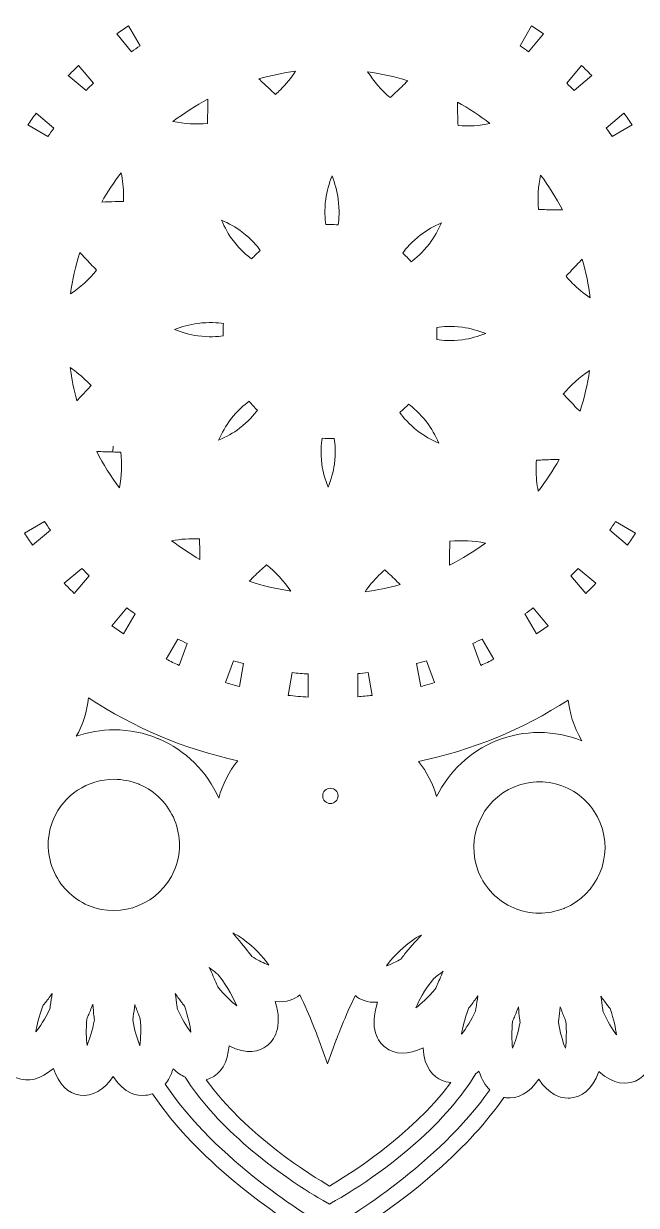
# Model space of a CAD drawing. Header units: millimetres. Extents: x 107 to 801, y -102 to 972.
# Drawn here: x 395.6 to 473.7, y 574.5 to 725.1 of the extents above; entities that cross this region are included whole.
import ezdxf

# ---------------------------------------------------------------- set-up
doc = ezdxf.new("R2010")
doc.units = ezdxf.units.MM
doc.header["$MEASUREMENT"] = 0
doc.layers.add('Layer 9', color=7, linetype='Continuous')

msp = doc.modelspace()

# ---------------------------------------------------------------- linework, layer by layer
at = {"layer": 'Layer 9', "lineweight": 0}
for points, knots in [([(550.87, 686.22), (550.72, 686.49), (547.18, 692.93), (541.4, 699.48), (538.28, 703.01), (535.17, 705.84), (532.08, 707.98), (532.09, 708.06), (532.11, 708.13), (532.12, 708.2), (532.34, 709.77), (531.5, 711.24), (529.75, 712.43), (531.95, 713.86), (532.29, 715.45), (532.15, 716.6), (532, 717.75), (531.28, 719.22), (528.78, 720.07), (530.51, 722), (530.44, 723.62), (530.01, 724.7), (530.01, 724.7), (529.98, 724.76), (529.98, 724.76), (529.38, 726.2), (527.92, 727.04), (525.83, 727.19), (526.76, 729.07), (526.77, 730.75), (525.83, 732), (524.88, 733.26), (523.25, 733.71), (521.17, 733.32), (521.71, 735.88), (520.82, 737.25), (519.91, 737.96), (519.7, 738.13), (519.45, 738.28), (519.16, 738.41), (519.92, 742.24), (520.17, 746.63), (519.86, 751.56), (519.31, 760.28), (517.26, 767.34), (517.18, 767.64), (517.18, 767.64), (517.02, 768.16), (517.02, 768.16), (517.02, 768.16), (516.5, 768.31), (516.5, 768.31), (516.2, 768.4), (509.14, 770.45), (500.43, 771), (495.73, 771.29), (491.53, 771.09), (487.83, 770.41), (487.78, 770.48), (487.74, 770.54), (487.69, 770.6), (486.74, 771.86), (485.11, 772.31), (483.04, 771.91), (483.57, 774.48), (482.69, 775.84), (481.78, 776.56), (480.86, 777.27), (479.31, 777.8), (476.94, 776.64), (476.8, 779.24), (475.58, 780.33), (474.51, 780.79), (473.05, 781.4), (471.42, 780.97), (469.82, 779.58), (469.15, 781.57), (467.97, 782.77), (466.42, 782.98), (464.85, 783.2), (463.38, 782.37), (462.19, 780.62), (460.76, 782.81), (459.17, 783.15), (458.02, 783.01), (457.76, 782.98), (457.48, 782.91), (457.19, 782.81), (455.01, 786.05), (452.07, 789.32), (448.36, 792.59), (441.82, 798.37), (435.37, 801.91), (435.1, 802.06), (435.1, 802.06), (434.62, 802.32), (434.62, 802.32), (434.62, 802.32), (434.15, 802.06), (434.15, 802.06), (433.87, 801.91), (427.43, 798.37), (420.88, 792.59), (417.36, 789.48), (414.52, 786.37), (412.38, 783.27), (412.31, 783.29), (412.23, 783.3), (412.16, 783.31), (410.6, 783.54), (409.13, 782.7), (407.94, 780.95), (406.5, 783.14), (404.91, 783.48), (403.76, 783.34), (402.61, 783.2), (401.14, 782.47), (400.29, 779.98), (398.35, 781.71), (396.72, 781.63), (395.63, 781.19), (394.17, 780.59), (393.32, 779.13), (393.17, 777.02), (391.29, 777.96), (389.61, 777.97), (388.36, 777.02), (387.1, 776.07), (386.65, 774.44), (387.05, 772.36), (384.48, 772.9), (383.12, 772.02), (382.4, 771.1), (382.24, 770.89), (382.08, 770.65), (381.96, 770.36), (378.12, 771.13), (373.74, 771.36), (368.8, 771.05), (360.08, 770.51), (353.02, 768.46), (352.73, 768.37), (352.73, 768.37), (352.2, 768.22), (352.2, 768.22), (352.2, 768.22), (352.05, 767.69), (352.05, 767.69), (351.96, 767.4), (349.91, 760.34), (349.37, 751.62), (349.07, 746.92), (349.27, 742.72), (349.95, 739.02), (349.88, 738.98), (349.82, 738.93), (349.76, 738.89), (348.5, 737.94), (348.05, 736.31), (348.45, 734.23), (345.89, 734.77), (344.52, 733.89), (343.8, 732.97), (343.09, 732.05), (342.56, 730.5), (343.73, 728.14), (341.13, 727.99), (340.03, 726.78), (339.58, 725.7), (338.97, 724.25), (339.4, 722.61), (340.78, 721.01), (338.79, 720.35), (337.6, 719.17), (337.38, 717.61), (337.16, 716.05), (337.99, 714.58), (339.75, 713.39), (337.55, 711.96), (337.21, 710.37), (337.35, 709.22), (337.38, 708.95), (337.45, 708.67), (337.56, 708.38), (334.31, 706.21), (331.04, 703.27), (327.77, 699.56), (321.99, 693.01), (318.45, 686.57), (318.3, 686.3), (318.3, 686.3), (318.04, 685.82), (318.04, 685.82), (318.04, 685.82), (318.3, 685.34), (318.3, 685.34), (318.45, 685.07), (321.99, 678.63), (327.77, 672.08), (330.88, 668.55), (333.99, 665.72), (337.09, 663.57), (337.07, 663.5), (337.06, 663.43), (337.05, 663.36), (336.83, 661.79), (337.67, 660.32), (339.42, 659.13), (337.22, 657.7), (336.88, 656.11), (337.02, 654.96), (337.17, 653.8), (337.89, 652.34), (340.39, 651.48), (338.65, 649.54), (338.73, 647.91), (339.17, 646.82), (339.77, 645.37), (341.23, 644.52), (343.34, 644.36), (342.4, 642.49), (342.4, 640.81), (343.34, 639.56), (344.29, 638.29), (345.92, 637.84), (348, 638.24), (347.46, 635.68), (348.34, 634.31), (349.26, 633.6), (349.47, 633.43), (349.72, 633.28), (350, 633.15), (349.24, 629.32), (349, 624.93), (349.31, 619.99), (349.86, 611.28), (351.91, 604.22), (351.99, 603.92), (351.99, 603.92), (352.15, 603.4), (352.15, 603.4), (352.15, 603.4), (352.67, 603.25), (352.67, 603.25), (352.97, 603.16), (360.03, 601.11), (368.74, 600.56), (370.16, 600.47), (371.54, 600.43), (372.87, 600.43), (375.94, 600.43), (378.76, 600.67), (381.34, 601.14), (381.38, 601.08), (381.43, 601.02), (381.47, 600.96), (382.43, 599.7), (384.05, 599.25), (386.13, 599.64), (385.59, 597.08), (386.48, 595.71), (387.39, 595), (388.31, 594.28), (389.86, 593.76), (392.23, 594.92), (392.37, 592.32), (393.58, 591.23), (394.66, 590.77), (396.12, 590.16), (397.75, 590.59), (399.35, 591.98), (400.02, 589.98), (401.2, 588.79), (402.75, 588.57), (404.32, 588.36), (405.78, 589.19), (406.97, 590.94), (408.41, 588.74), (410, 588.4), (411.15, 588.55), (411.41, 588.58), (411.69, 588.64), (411.98, 588.75), (414.16, 585.5), (417.1, 582.24), (420.8, 578.96), (427.35, 573.19), (433.79, 569.65), (434.06, 569.5), (434.06, 569.5), (434.54, 569.24), (434.54, 569.24), (434.54, 569.24), (435.02, 569.5), (435.02, 569.5), (435.29, 569.65), (441.74, 573.19), (448.28, 578.96), (451.81, 582.08), (454.65, 585.19), (456.79, 588.28), (456.86, 588.27), (456.94, 588.26), (457.01, 588.25), (458.57, 588.03), (460.04, 588.86), (461.23, 590.61), (462.52, 588.64), (463.94, 588.19), (464.97, 588.19), (465.12, 588.19), (465.26, 588.2), (465.4, 588.22), (466.56, 588.36), (468.02, 589.08), (468.88, 591.58), (470.82, 589.84), (472.45, 589.93), (473.54, 590.37), (474.99, 590.97), (475.85, 592.43), (476, 594.54), (477.88, 593.6), (479.56, 593.59), (480.81, 594.54), (482.07, 595.49), (482.52, 597.12), (482.12, 599.19), (484.69, 598.66), (486.05, 599.54), (486.77, 600.45), (486.93, 600.66), (487.09, 600.91), (487.21, 601.2), (489.94, 600.65), (492.95, 600.37), (496.24, 600.37), (497.57, 600.37), (498.95, 600.42), (500.37, 600.51), (509.09, 601.05), (516.14, 603.1), (516.44, 603.19), (516.44, 603.19), (516.96, 603.34), (516.96, 603.34), (516.96, 603.34), (517.12, 603.87), (517.12, 603.87), (517.21, 604.16), (519.26, 611.22), (519.8, 619.94), (520.09, 624.64), (519.89, 628.83), (519.21, 632.53), (519.28, 632.58), (519.34, 632.62), (519.41, 632.67), (520.67, 633.62), (521.12, 635.25), (520.72, 637.33), (523.28, 636.79), (524.65, 637.67), (525.36, 638.59), (526.08, 639.5), (526.6, 641.05), (525.44, 643.42), (528.04, 643.56), (529.14, 644.78), (529.59, 645.86), (530.2, 647.31), (529.77, 648.94), (528.39, 650.54), (530.38, 651.21), (531.57, 652.39), (531.79, 653.94), (532.01, 655.51), (531.17, 656.98), (529.42, 658.17), (531.62, 659.6), (531.96, 661.19), (531.82, 662.34), (531.78, 662.61), (531.72, 662.89), (531.61, 663.18), (534.86, 665.35), (538.13, 668.29), (541.4, 672), (547.18, 678.55), (550.72, 684.99), (550.87, 685.26), (550.87, 685.26), (551.13, 685.74), (551.13, 685.74), (551.13, 685.74), (550.87, 686.22), (550.87, 686.22)], [0, 0, 0, 0, 1, 1, 1, 2, 2, 2, 3, 3, 3, 4, 4, 4, 5, 5, 5, 6, 6, 6, 7, 7, 7, 8, 8, 8, 9, 9, 9, 10, 10, 10, 11, 11, 11, 12, 12, 12, 13, 13, 13, 14, 14, 14, 15, 15, 15, 16, 16, 16, 17, 17, 17, 18, 18, 18, 19, 19, 19, 20, 20, 20, 21, 21, 21, 22, 22, 22, 23, 23, 23, 24, 24, 24, 25, 25, 25, 26, 26, 26, 27, 27, 27, 28, 28, 28, 29, 29, 29, 30, 30, 30, 31, 31, 31, 32, 32, 32, 33, 33, 33, 34, 34, 34, 35, 35, 35, 36, 36, 36, 37, 37, 37, 38, 38, 38, 39, 39, 39, 40, 40, 40, 41, 41, 41, 42, 42, 42, 43, 43, 43, 44, 44, 44, 45, 45, 45, 46, 46, 46, 47, 47, 47, 48, 48, 48, 49, 49, 49, 50, 50, 50, 51, 51, 51, 52, 52, 52, 53, 53, 53, 54, 54, 54, 55, 55, 55, 56, 56, 56, 57, 57, 57, 58, 58, 58, 59, 59, 59, 60, 60, 60, 61, 61, 61, 62, 62, 62, 63, 63, 63, 64, 64, 64, 65, 65, 65, 66, 66, 66, 67, 67, 67, 68, 68, 68, 69, 69, 69, 70, 70, 70, 71, 71, 71, 72, 72, 72, 73, 73, 73, 74, 74, 74, 75, 75, 75, 76, 76, 76, 77, 77, 77, 78, 78, 78, 79, 79, 79, 80, 80, 80, 81, 81, 81, 82, 82, 82, 83, 83, 83, 84, 84, 84, 85, 85, 85, 86, 86, 86, 87, 87, 87, 88, 88, 88, 89, 89, 89, 90, 90, 90, 91, 91, 91, 92, 92, 92, 93, 93, 93, 94, 94, 94, 95, 95, 95, 96, 96, 96, 97, 97, 97, 98, 98, 98, 99, 99, 99, 100, 100, 100, 101, 101, 101, 102, 102, 102, 103, 103, 103, 104, 104, 104, 105, 105, 105, 106, 106, 106, 107, 107, 107, 108, 108, 108, 109, 109, 109, 110, 110, 110, 111, 111, 111, 112, 112, 112, 113, 113, 113, 114, 114, 114, 115, 115, 115, 116, 116, 116, 117, 117, 117, 118, 118, 118, 119, 119, 119, 120, 120, 120, 121, 121, 121, 122, 122, 122, 123, 123, 123, 124, 124, 124, 125, 125, 125, 126, 126, 126, 127, 127, 127, 128, 128, 128, 129, 129, 129, 130, 130, 130, 131, 131, 131, 132, 132, 132, 132]), ([(409.32, 721.49), (409.32, 721.49), (407.42, 723.76), (407.42, 723.76), (407.91, 724.12), (408.42, 724.46), (408.92, 724.8), (408.92, 724.8), (410.4, 722.24), (410.4, 722.24), (410.04, 722), (409.67, 721.75), (409.32, 721.49)], [0, 0, 0, 0, 1, 1, 1, 2, 2, 2, 3, 3, 3, 4, 4, 4, 4]), ([(458.84, 722.24), (458.84, 722.24), (460.32, 724.8), (460.32, 724.8), (460.83, 724.46), (461.33, 724.12), (461.83, 723.76), (461.83, 723.76), (459.93, 721.49), (459.93, 721.49), (459.57, 721.75), (459.21, 722), (458.84, 722.24)], [0, 0, 0, 0, 1, 1, 1, 2, 2, 2, 3, 3, 3, 4, 4, 4, 4]), ([(402.56, 719.74), (402.56, 719.74), (404.45, 717.48), (404.45, 717.48), (404.13, 717.18), (403.82, 716.87), (403.51, 716.56), (403.51, 716.56), (401.25, 718.45), (401.25, 718.45), (401.38, 718.58), (401.51, 718.71), (401.63, 718.84), (401.94, 719.14), (402.25, 719.44), (402.56, 719.74)], [0, 0, 0, 0, 1, 1, 1, 2, 2, 2, 3, 3, 3, 4, 4, 4, 5, 5, 5, 5]), ([(465.73, 716.56), (465.42, 716.87), (465.11, 717.18), (464.79, 717.48), (464.79, 717.48), (466.68, 719.74), (466.68, 719.74), (467, 719.44), (467.31, 719.14), (467.61, 718.84), (467.73, 718.71), (467.86, 718.58), (467.99, 718.45), (467.99, 718.45), (465.73, 716.56), (465.73, 716.56)], [0, 0, 0, 0, 1, 1, 1, 2, 2, 2, 3, 3, 3, 4, 4, 4, 5, 5, 5, 5]), ([(430.22, 719.01), (429.67, 718.17), (429.03, 717.38), (428.31, 716.66), (428.1, 716.45), (427.88, 716.25), (427.66, 716.05), (427.38, 716.31), (427.11, 716.57), (426.84, 716.81), (426.39, 717.23), (425.95, 717.64), (425.54, 718.05), (427.07, 718.48), (428.64, 718.8), (430.22, 719.01)], [0, 0, 0, 0, 1, 1, 1, 2, 2, 2, 3, 3, 3, 4, 4, 4, 5, 5, 5, 5]), ([(444.53, 717.8), (444.03, 717.28), (443.5, 716.78), (442.97, 716.3), (442.75, 716.09), (442.52, 715.87), (442.28, 715.65), (441.17, 716.6), (440.2, 717.72), (439.41, 718.95), (441.15, 718.7), (442.86, 718.32), (444.53, 717.8)], [0, 0, 0, 0, 1, 1, 1, 2, 2, 2, 3, 3, 3, 4, 4, 4, 4]), ([(418.99, 712.69), (418.98, 712.57), (418.98, 712.46), (418.98, 712.34), (417.52, 712.22), (416.03, 712.32), (414.59, 712.62), (416.01, 713.68), (417.5, 714.63), (419.05, 715.45), (419.06, 714.8), (419.04, 714.13), (419.01, 713.44), (419.01, 713.44), (418.99, 712.69), (418.99, 712.69), (418.99, 712.69), (418.99, 712.69), (418.99, 712.69)], [0, 0, 0, 0, 1, 1, 1, 2, 2, 2, 3, 3, 3, 4, 4, 4, 5, 5, 5, 6, 6, 6, 6]), ([(397.15, 713.66), (397.15, 713.66), (399.42, 711.76), (399.42, 711.76), (399.16, 711.41), (398.9, 711.05), (398.65, 710.69), (398.65, 710.69), (396.09, 712.17), (396.09, 712.17), (396.43, 712.67), (396.79, 713.17), (397.15, 713.66)], [0, 0, 0, 0, 1, 1, 1, 2, 2, 2, 3, 3, 3, 4, 4, 4, 4]), ([(455.01, 712.35), (453.68, 712.07), (452.31, 711.98), (450.94, 712.09), (450.93, 712.46), (450.91, 712.82), (450.9, 713.14), (450.88, 713.79), (450.85, 714.44), (450.86, 715.09), (452.3, 714.28), (453.69, 713.37), (455.01, 712.35)], [0, 0, 0, 0, 1, 1, 1, 2, 2, 2, 3, 3, 3, 4, 4, 4, 4]), ([(473.15, 712.17), (473.15, 712.17), (470.59, 710.69), (470.59, 710.69), (470.34, 711.05), (470.09, 711.41), (469.83, 711.76), (469.83, 711.76), (472.09, 713.66), (472.09, 713.66), (472.45, 713.17), (472.81, 712.67), (473.15, 712.17)], [0, 0, 0, 0, 1, 1, 1, 2, 2, 2, 3, 3, 3, 4, 4, 4, 4]), ([(405.52, 702.35), (406.26, 703.64), (407.09, 704.89), (408, 706.08), (408.19, 705.13), (408.29, 704.15), (408.29, 703.17), (408.29, 702.92), (408.28, 702.68), (408.27, 702.43), (407.91, 702.42), (407.57, 702.41), (407.24, 702.4), (406.65, 702.37), (406.08, 702.35), (405.52, 702.35)], [0, 0, 0, 0, 1, 1, 1, 2, 2, 2, 3, 3, 3, 4, 4, 4, 5, 5, 5, 5]), ([(435.64, 699.44), (435.3, 699.47), (434.96, 699.48), (434.62, 699.48), (434.45, 699.48), (434.27, 699.48), (434.09, 699.47), (433.97, 700.21), (433.9, 701.27), (434.07, 702.72), (434.19, 703.73), (434.5, 704.7), (434.88, 705.68), (435.23, 704.73), (435.54, 703.75), (435.66, 702.72), (435.84, 701.26), (435.77, 700.18), (435.64, 699.44)], [0, 0, 0, 0, 1, 1, 1, 2, 2, 2, 3, 3, 3, 4, 4, 4, 5, 5, 5, 6, 6, 6, 6]), ([(461.94, 701.38), (461.94, 701.38), (461.2, 701.4), (461.2, 701.4), (461.2, 701.4), (461.2, 701.4), (461.2, 701.4), (461.19, 701.4), (461.19, 701.4), (461.18, 701.4), (461.06, 702.86), (461.16, 704.34), (461.47, 705.77), (462.51, 704.37), (463.45, 702.89), (464.26, 701.35), (463.49, 701.32), (462.71, 701.35), (461.94, 701.38)], [0, 0, 0, 0, 1, 1, 1, 2, 2, 2, 3, 3, 3, 4, 4, 4, 5, 5, 5, 6, 6, 6, 6]), ([(423.43, 698.52), (424.59, 697.6), (425.3, 696.8), (425.73, 696.18), (425.34, 695.84), (424.97, 695.48), (424.62, 695.11), (424.01, 695.54), (423.21, 696.25), (422.3, 697.39), (421.67, 698.2), (421.2, 699.1), (420.77, 700.05), (421.7, 699.63), (422.61, 699.15), (423.43, 698.52)], [0, 0, 0, 0, 1, 1, 1, 2, 2, 2, 3, 3, 3, 4, 4, 4, 5, 5, 5, 5]), ([(448.83, 699.7), (448.41, 698.77), (447.93, 697.85), (447.29, 697.04), (446.38, 695.88), (445.57, 695.17), (444.95, 694.74), (444.62, 695.13), (444.26, 695.5), (443.88, 695.85), (444.31, 696.46), (445.02, 697.26), (446.17, 698.17), (446.97, 698.8), (447.87, 699.27), (448.83, 699.7)], [0, 0, 0, 0, 1, 1, 1, 2, 2, 2, 3, 3, 3, 4, 4, 4, 5, 5, 5, 5]), ([(401.52, 690.65), (401.78, 692.44), (402.18, 694.19), (402.72, 695.9), (403.17, 695.46), (403.62, 694.97), (404.09, 694.47), (404.33, 694.22), (404.59, 693.94), (404.86, 693.65), (403.91, 692.5), (402.77, 691.48), (401.52, 690.65)], [0, 0, 0, 0, 1, 1, 1, 2, 2, 2, 3, 3, 3, 4, 4, 4, 4]), ([(465.5, 692.02), (465.23, 692.3), (464.96, 692.59), (464.71, 692.89), (464.92, 693.12), (465.13, 693.34), (465.32, 693.54), (465.79, 694.06), (466.28, 694.58), (466.78, 695.07), (467.24, 693.46), (467.58, 691.81), (467.79, 690.15), (466.97, 690.69), (466.21, 691.32), (465.5, 692.02)], [0, 0, 0, 0, 1, 1, 1, 2, 2, 2, 3, 3, 3, 4, 4, 4, 5, 5, 5, 5]), ([(417.75, 685.3), (416.74, 685.42), (415.77, 685.73), (414.79, 686.1), (415.74, 686.46), (416.72, 686.77), (417.75, 686.89), (419.21, 687.06), (420.28, 687), (421.03, 686.87), (421, 686.53), (420.99, 686.19), (420.99, 685.85), (420.99, 685.67), (420.99, 685.5), (421, 685.32), (420.26, 685.19), (419.2, 685.13), (417.75, 685.3)], [0, 0, 0, 0, 1, 1, 1, 2, 2, 2, 3, 3, 3, 4, 4, 4, 5, 5, 5, 6, 6, 6, 6]), ([(448.22, 684.83), (448.24, 685.17), (448.25, 685.51), (448.25, 685.85), (448.25, 686.02), (448.25, 686.2), (448.24, 686.38), (448.98, 686.5), (450.05, 686.57), (451.49, 686.39), (452.52, 686.27), (453.48, 685.97), (454.46, 685.59), (453.5, 685.24), (452.52, 684.93), (451.49, 684.81), (450.03, 684.63), (448.96, 684.7), (448.22, 684.83)], [0, 0, 0, 0, 1, 1, 1, 2, 2, 2, 3, 3, 3, 4, 4, 4, 5, 5, 5, 6, 6, 6, 6]), ([(404.16, 678.96), (403.95, 678.74), (403.76, 678.53), (403.58, 678.34), (403.16, 677.89), (402.75, 677.45), (402.34, 677.04), (401.96, 678.43), (401.68, 679.84), (401.48, 681.28), (402.26, 680.75), (403, 680.14), (403.67, 679.47), (403.84, 679.3), (404, 679.13), (404.16, 678.96)], [0, 0, 0, 0, 1, 1, 1, 2, 2, 2, 3, 3, 3, 4, 4, 4, 5, 5, 5, 5]), ([(467.7, 680.87), (467.43, 679.11), (467.03, 677.37), (466.49, 675.69), (465.91, 676.23), (465.35, 676.83), (464.81, 677.41), (464.81, 677.41), (464.8, 677.42), (464.8, 677.42), (464.65, 677.58), (464.5, 677.74), (464.35, 677.89), (465.31, 679.04), (466.44, 680.05), (467.7, 680.87)], [0, 0, 0, 0, 1, 1, 1, 2, 2, 2, 3, 3, 3, 4, 4, 4, 5, 5, 5, 5]), ([(421.95, 674.65), (422.87, 675.81), (423.67, 676.52), (424.29, 676.96), (424.63, 676.57), (424.98, 676.19), (425.36, 675.84), (424.93, 675.23), (424.22, 674.43), (423.08, 673.53), (422.28, 672.9), (421.41, 672.45), (420.42, 672), (420.84, 672.93), (421.32, 673.84), (421.95, 674.65)], [0, 0, 0, 0, 1, 1, 1, 2, 2, 2, 3, 3, 3, 4, 4, 4, 5, 5, 5, 5]), ([(445.82, 673.18), (445.82, 673.18), (445.82, 673.18), (445.82, 673.18), (444.66, 674.09), (443.95, 674.9), (443.51, 675.52), (443.9, 675.85), (444.27, 676.21), (444.62, 676.59), (445.24, 676.16), (446.04, 675.45), (446.94, 674.3), (447.57, 673.5), (448.04, 672.6), (448.47, 671.64), (447.54, 672.06), (446.63, 672.54), (445.82, 673.18)], [0, 0, 0, 0, 1, 1, 1, 2, 2, 2, 3, 3, 3, 4, 4, 4, 5, 5, 5, 6, 6, 6, 6]), ([(433.58, 668.97), (433.4, 670.44), (433.47, 671.51), (433.6, 672.25), (434.12, 672.22), (434.63, 672.21), (435.15, 672.23), (435.27, 671.49), (435.34, 670.42), (435.17, 668.97), (435.05, 667.96), (434.74, 666.99), (434.37, 666.01), (434.01, 666.97), (433.7, 667.95), (433.58, 668.97)], [0, 0, 0, 0, 1, 1, 1, 2, 2, 2, 3, 3, 3, 4, 4, 4, 5, 5, 5, 5]), ([(406.94, 670.51), (406.94, 670.51), (406.97, 671.26), (406.97, 671.26), (406.97, 671.26), (406.95, 670.51), (406.95, 670.51), (407.28, 670.5), (407.62, 670.49), (407.96, 670.48), (408.12, 668.97), (408.05, 667.43), (407.76, 665.95), (406.67, 667.41), (405.71, 668.94), (404.88, 670.55), (405.54, 670.56), (406.23, 670.53), (406.94, 670.51)], [0, 0, 0, 0, 1, 1, 1, 2, 2, 2, 3, 3, 3, 4, 4, 4, 5, 5, 5, 6, 6, 6, 6]), ([(461.15, 665.5), (460.98, 666.43), (460.89, 667.37), (460.89, 668.32), (460.89, 668.7), (460.9, 669.08), (460.93, 669.46), (461.18, 669.47), (461.42, 669.48), (461.65, 669.49), (462.37, 669.52), (463.1, 669.55), (463.82, 669.53), (463.03, 668.13), (462.14, 666.78), (461.15, 665.5)], [0, 0, 0, 0, 1, 1, 1, 2, 2, 2, 3, 3, 3, 4, 4, 4, 5, 5, 5, 5]), ([(395.67, 660.15), (395.67, 660.15), (398.23, 661.63), (398.23, 661.63), (398.47, 661.26), (398.72, 660.9), (398.97, 660.54), (398.97, 660.54), (396.71, 658.64), (396.71, 658.64), (396.35, 659.14), (396.01, 659.64), (395.67, 660.15)], [0, 0, 0, 0, 1, 1, 1, 2, 2, 2, 3, 3, 3, 4, 4, 4, 4]), ([(472.53, 658.64), (472.53, 658.64), (470.27, 660.54), (470.27, 660.54), (470.52, 660.9), (470.77, 661.26), (471.01, 661.63), (471.01, 661.63), (473.57, 660.15), (473.57, 660.15), (473.24, 659.64), (472.89, 659.14), (472.53, 658.64)], [0, 0, 0, 0, 1, 1, 1, 2, 2, 2, 3, 3, 3, 4, 4, 4, 4]), ([(414.43, 659.2), (415.59, 659.41), (416.78, 659.49), (417.97, 659.43), (417.98, 659.2), (417.99, 658.97), (417.99, 658.74), (418.02, 658.1), (418.04, 657.44), (418.04, 656.8), (416.79, 657.51), (415.58, 658.32), (414.43, 659.2)], [0, 0, 0, 0, 1, 1, 1, 2, 2, 2, 3, 3, 3, 4, 4, 4, 4]), ([(449.88, 658.29), (449.88, 658.29), (449.88, 658.48), (449.88, 658.48), (449.89, 658.68), (449.9, 658.9), (449.9, 659.13), (451.41, 659.28), (452.94, 659.21), (454.42, 658.91), (452.97, 657.84), (451.44, 656.89), (449.85, 656.07), (449.83, 656.77), (449.85, 657.51), (449.88, 658.29)], [0, 0, 0, 0, 1, 1, 1, 2, 2, 2, 3, 3, 3, 4, 4, 4, 5, 5, 5, 5]), ([(402.99, 655.68), (403.29, 655.36), (403.6, 655.05), (403.91, 654.74), (403.91, 654.74), (402.02, 652.48), (402.02, 652.48), (401.89, 652.61), (401.76, 652.73), (401.63, 652.86), (401.33, 653.16), (401.03, 653.47), (400.73, 653.79), (400.73, 653.79), (402.99, 655.68), (402.99, 655.68)], [0, 0, 0, 0, 1, 1, 1, 2, 2, 2, 3, 3, 3, 4, 4, 4, 5, 5, 5, 5]), ([(424.31, 654.03), (424.82, 654.57), (425.38, 655.08), (425.92, 655.59), (425.92, 655.59), (426.47, 656.1), (426.47, 656.1), (426.47, 656.1), (426.47, 656.1), (426.47, 656.1), (426.48, 656.12), (426.5, 656.13), (426.52, 656.15), (427.71, 655.19), (428.76, 654.05), (429.62, 652.78), (427.81, 653.05), (426.04, 653.47), (424.31, 654.03)], [0, 0, 0, 0, 1, 1, 1, 2, 2, 2, 3, 3, 3, 4, 4, 4, 5, 5, 5, 6, 6, 6, 6]), ([(439.09, 652.7), (439.61, 653.46), (440.21, 654.17), (440.86, 654.83), (441.09, 655.06), (441.33, 655.28), (441.59, 655.5), (441.74, 655.36), (441.89, 655.22), (442.05, 655.07), (442.56, 654.6), (443.08, 654.11), (443.57, 653.61), (442.11, 653.2), (440.61, 652.9), (439.09, 652.7)], [0, 0, 0, 0, 1, 1, 1, 2, 2, 2, 3, 3, 3, 4, 4, 4, 5, 5, 5, 5]), ([(465.33, 654.74), (465.64, 655.05), (465.95, 655.36), (466.25, 655.68), (466.25, 655.68), (468.51, 653.79), (468.51, 653.79), (468.21, 653.47), (467.91, 653.16), (467.61, 652.86), (467.48, 652.73), (467.35, 652.61), (467.23, 652.48), (467.23, 652.48), (465.33, 654.74), (465.33, 654.74)], [0, 0, 0, 0, 1, 1, 1, 2, 2, 2, 3, 3, 3, 4, 4, 4, 5, 5, 5, 5]), ([(408.71, 650.64), (409.06, 650.38), (409.42, 650.13), (409.78, 649.88), (409.78, 649.88), (408.3, 647.32), (408.3, 647.32), (407.8, 647.66), (407.3, 648.02), (406.81, 648.38), (406.81, 648.38), (408.71, 650.64), (408.71, 650.64)], [0, 0, 0, 0, 1, 1, 1, 2, 2, 2, 3, 3, 3, 4, 4, 4, 4]), ([(460.53, 650.64), (460.53, 650.64), (462.43, 648.38), (462.43, 648.38), (461.94, 648.02), (461.44, 647.66), (460.94, 647.32), (460.94, 647.32), (459.46, 649.88), (459.46, 649.88), (459.82, 650.13), (460.18, 650.38), (460.53, 650.64)], [0, 0, 0, 0, 1, 1, 1, 2, 2, 2, 3, 3, 3, 4, 4, 4, 4]), ([(416.4, 646.11), (416.4, 646.11), (415.39, 643.32), (415.39, 643.32), (414.83, 643.57), (414.28, 643.84), (413.73, 644.11), (413.73, 644.11), (415.21, 646.67), (415.21, 646.67), (415.61, 646.48), (416, 646.29), (416.4, 646.11)], [0, 0, 0, 0, 1, 1, 1, 2, 2, 2, 3, 3, 3, 4, 4, 4, 4]), ([(454.03, 646.67), (454.03, 646.67), (455.51, 644.11), (455.51, 644.11), (454.96, 643.84), (454.41, 643.57), (453.85, 643.32), (453.85, 643.32), (452.84, 646.11), (452.84, 646.11), (453.24, 646.29), (453.64, 646.48), (454.03, 646.67)], [0, 0, 0, 0, 1, 1, 1, 2, 2, 2, 3, 3, 3, 4, 4, 4, 4]), ([(422.31, 643.9), (422.73, 643.77), (423.15, 643.66), (423.58, 643.55), (423.58, 643.55), (423.07, 640.63), (423.07, 640.63), (422.47, 640.78), (421.88, 640.95), (421.3, 641.12), (421.3, 641.12), (422.31, 643.9), (422.31, 643.9)], [0, 0, 0, 0, 1, 1, 1, 2, 2, 2, 3, 3, 3, 4, 4, 4, 4]), ([(447.94, 641.12), (447.36, 640.95), (446.77, 640.78), (446.18, 640.63), (446.18, 640.63), (445.66, 643.55), (445.66, 643.55), (446.09, 643.66), (446.51, 643.77), (446.93, 643.9), (446.93, 643.9), (447.94, 641.12), (447.94, 641.12)], [0, 0, 0, 0, 1, 1, 1, 2, 2, 2, 3, 3, 3, 4, 4, 4, 4]), ([(429.78, 642.4), (430.46, 642.33), (431.15, 642.27), (431.84, 642.23), (431.84, 642.23), (431.84, 639.28), (431.84, 639.28), (430.98, 639.33), (430.12, 639.41), (429.27, 639.5), (429.27, 639.5), (429.78, 642.4), (429.78, 642.4)], [0, 0, 0, 0, 1, 1, 1, 2, 2, 2, 3, 3, 3, 4, 4, 4, 4]), ([(439.46, 642.4), (439.46, 642.4), (439.97, 639.5), (439.97, 639.5), (439.37, 639.43), (438.76, 639.37), (438.15, 639.33), (438.15, 639.33), (438.15, 642.28), (438.15, 642.28), (438.59, 642.31), (439.02, 642.36), (439.46, 642.4)], [0, 0, 0, 0, 1, 1, 1, 2, 2, 2, 3, 3, 3, 4, 4, 4, 4]), ([(403.81, 639.2), (409.59, 635.38), (416.12, 632.63), (422.86, 631.17), (421.73, 629.79), (420.91, 628.18), (420.44, 626.42), (418.94, 629.79), (416.22, 632.5), (412.78, 633.96), (412.78, 633.96), (412.71, 633.98), (412.71, 633.98), (410.93, 634.73), (409.05, 635.11), (407.11, 635.11), (405.46, 635.11), (403.82, 634.83), (402.27, 634.29), (403.13, 635.83), (403.64, 637.47), (403.81, 639.2)], [0, 0, 0, 0, 1, 1, 1, 2, 2, 2, 3, 3, 3, 4, 4, 4, 5, 5, 5, 6, 6, 6, 7, 7, 7, 7]), ([(448.2, 626.61), (447.73, 628.26), (446.97, 629.76), (445.91, 631.08), (452.64, 632.47), (459.19, 635.16), (464.98, 638.91), (465.15, 637.38), (465.62, 635.58), (466.72, 633.73), (463.24, 635.1), (459.31, 635.13), (455.81, 633.72), (455.81, 633.72), (455.74, 633.69), (455.74, 633.69), (452.47, 632.35), (449.79, 629.79), (448.2, 626.61)], [0, 0, 0, 0, 1, 1, 1, 2, 2, 2, 3, 3, 3, 4, 4, 4, 5, 5, 5, 6, 6, 6, 6]), ([(403.84, 612.73), (403.84, 612.73), (403.84, 612.73), (403.84, 612.73), (403.84, 612.73), (403.8, 612.75), (403.8, 612.75), (401.74, 613.62), (400.15, 615.24), (399.31, 617.31), (398.47, 619.38), (398.49, 621.66), (399.36, 623.71), (400.67, 626.81), (403.7, 628.81), (407.08, 628.81), (408.18, 628.81), (409.26, 628.59), (410.28, 628.17), (410.28, 628.17), (410.32, 628.15), (410.32, 628.15), (412.38, 627.28), (413.97, 625.66), (414.81, 623.59), (415.65, 621.52), (415.63, 619.24), (414.76, 617.19), (412.97, 612.96), (408.07, 610.97), (403.84, 612.73)], [0, 0, 0, 0, 1, 1, 1, 2, 2, 2, 3, 3, 3, 4, 4, 4, 5, 5, 5, 6, 6, 6, 7, 7, 7, 8, 8, 8, 9, 9, 9, 10, 10, 10, 10]), ([(464.5, 612.39), (464.5, 612.39), (464.45, 612.37), (464.45, 612.37), (462.38, 611.53), (460.11, 611.55), (458.05, 612.42), (456, 613.29), (454.4, 614.91), (453.56, 616.98), (451.84, 621.24), (453.89, 626.11), (458.14, 627.86), (458.14, 627.86), (458.18, 627.87), (458.18, 627.87), (459.19, 628.28), (460.25, 628.49), (461.32, 628.49), (462.42, 628.49), (463.53, 628.26), (464.58, 627.82), (466.63, 626.95), (468.23, 625.33), (469.07, 623.26), (470.79, 619.01), (468.74, 614.13), (464.5, 612.39)], [0, 0, 0, 0, 1, 1, 1, 2, 2, 2, 3, 3, 3, 4, 4, 4, 5, 5, 5, 6, 6, 6, 7, 7, 7, 8, 8, 8, 9, 9, 9, 9]), ([(434.66, 627.67), (435.2, 627.67), (435.64, 627.24), (435.64, 626.7), (435.64, 626.15), (435.2, 625.72), (434.66, 625.72), (434.12, 625.72), (433.68, 626.15), (433.68, 626.7), (433.68, 627.24), (434.12, 627.67), (434.66, 627.67)], [0, 0, 0, 0, 1, 1, 1, 2, 2, 2, 3, 3, 3, 4, 4, 4, 4]), ([(422.21, 609.24), (422.76, 608.97), (423.22, 608.71), (423.51, 608.49), (424.9, 607.4), (426.07, 606.22), (426.82, 605.14), (426.73, 605.18), (426.63, 605.21), (426.53, 605.26), (425.93, 605.51), (425.3, 605.83), (424.65, 606.24), (424.52, 606.41), (424.4, 606.58), (424.27, 606.75), (423.75, 607.43), (422.99, 608.33), (422.21, 609.24)], [0, 0, 0, 0, 1, 1, 1, 2, 2, 2, 3, 3, 3, 4, 4, 4, 5, 5, 5, 6, 6, 6, 6]), ([(444.12, 606.52), (443.97, 606.33), (443.82, 606.12), (443.66, 605.91), (443.15, 605.62), (442.65, 605.38), (442.19, 605.19), (442.05, 605.13), (441.92, 605.08), (441.8, 605.04), (442.38, 605.85), (443.4, 607), (445.16, 608.33), (445.42, 608.53), (445.83, 608.75), (446.3, 608.97), (445.47, 608.1), (444.68, 607.24), (444.12, 606.52)], [0, 0, 0, 0, 1, 1, 1, 2, 2, 2, 3, 3, 3, 4, 4, 4, 5, 5, 5, 6, 6, 6, 6]), ([(422.72, 599.94), (422.08, 600.45), (421.25, 601.21), (420.3, 602.35), (420.25, 602.49), (420.19, 602.63), (420.13, 602.76), (419.92, 603.31), (419.59, 604.02), (419.23, 604.83), (419.57, 604.55), (419.87, 604.31), (420.11, 604.13), (420.18, 604.07), (420.26, 604.01), (420.34, 603.95), (420.36, 603.92), (420.39, 603.88), (420.42, 603.85), (421.65, 602.21), (422.34, 600.89), (422.72, 599.94)], [0, 0, 0, 0, 1, 1, 1, 2, 2, 2, 3, 3, 3, 4, 4, 4, 5, 5, 5, 6, 6, 6, 7, 7, 7, 7]), ([(447.84, 603.44), (448.06, 603.6), (448.28, 603.75), (448.49, 603.92), (448.66, 604.04), (448.85, 604.18), (449.05, 604.35), (448.73, 603.65), (448.44, 603.02), (448.23, 602.53), (448.17, 602.38), (448.1, 602.23), (448.04, 602.08), (447.06, 600.94), (446.21, 600.18), (445.55, 599.68), (445.93, 600.61), (446.62, 601.86), (447.84, 603.44)], [0, 0, 0, 0, 1, 1, 1, 2, 2, 2, 3, 3, 3, 4, 4, 4, 5, 5, 5, 6, 6, 6, 6]), ([(398.97, 600.07), (398.95, 599.91), (398.93, 599.75), (398.91, 599.58), (398.26, 598.24), (397.65, 597.3), (397.13, 596.64), (397.24, 597.46), (397.49, 598.55), (398, 599.93), (398.09, 600.05), (398.19, 600.16), (398.28, 600.28), (398.54, 600.62), (398.86, 601.05), (399.21, 601.53), (399.11, 600.98), (399.03, 600.48), (398.97, 600.07)], [0, 0, 0, 0, 1, 1, 1, 2, 2, 2, 3, 3, 3, 4, 4, 4, 5, 5, 5, 6, 6, 6, 6]), ([(416.05, 599.93), (416.54, 598.53), (416.77, 597.43), (416.87, 596.6), (416.34, 597.32), (415.74, 598.3), (415.16, 599.54), (415.15, 599.69), (415.13, 599.84), (415.11, 599.98), (415.06, 600.41), (414.98, 600.94), (414.89, 601.52), (415.21, 601.06), (415.5, 600.65), (415.75, 600.32), (415.85, 600.19), (415.95, 600.06), (416.05, 599.93)], [0, 0, 0, 0, 1, 1, 1, 2, 2, 2, 3, 3, 3, 4, 4, 4, 5, 5, 5, 6, 6, 6, 6]), ([(419.27, 590.69), (420.73, 591.28), (421.58, 592.74), (421.74, 594.84), (424.07, 593.66), (425.62, 594.16), (426.55, 594.86), (427.44, 595.53), (428.65, 597.12), (427.64, 600.5), (429.15, 600.35), (430.13, 600.79), (430.75, 601.34), (432.02, 598.85), (433.19, 595.65), (433.2, 595.61), (433.2, 595.61), (434.3, 592.57), (434.3, 592.57), (434.3, 592.57), (435.41, 595.6), (435.41, 595.6), (435.43, 595.64), (436.59, 598.78), (437.85, 601.26), (438.43, 600.75), (439.32, 600.34), (440.68, 600.4), (439.56, 596.98), (440.76, 595.36), (441.65, 594.67), (442.89, 593.7), (444.58, 593.68), (446.48, 594.6), (446.62, 592), (447.83, 590.9), (448.9, 590.45), (449.23, 590.31), (449.6, 590.21), (450.02, 590.18), (444.89, 583.29), (436.61, 578.2), (434.54, 576.99), (432.44, 578.22), (423.9, 583.47), (418.81, 590.54), (418.97, 590.58), (419.12, 590.63), (419.27, 590.69)], [0, 0, 0, 0, 1, 1, 1, 2, 2, 2, 3, 3, 3, 4, 4, 4, 5, 5, 5, 6, 6, 6, 7, 7, 7, 8, 8, 8, 9, 9, 9, 10, 10, 10, 11, 11, 11, 12, 12, 12, 13, 13, 13, 14, 14, 14, 15, 15, 15, 16, 16, 16, 16]), ([(453.23, 599.75), (453.2, 599.58), (453.18, 599.42), (453.17, 599.26), (452.61, 598.12), (452.01, 597.11), (451.39, 596.32), (451.51, 597.14), (451.76, 598.23), (452.26, 599.6), (452.35, 599.72), (452.44, 599.84), (452.54, 599.95), (452.8, 600.29), (453.12, 600.73), (453.47, 601.21), (453.37, 600.65), (453.28, 600.15), (453.23, 599.75)], [0, 0, 0, 0, 1, 1, 1, 2, 2, 2, 3, 3, 3, 4, 4, 4, 5, 5, 5, 6, 6, 6, 6]), ([(469.42, 599.2), (469.4, 599.36), (469.39, 599.51), (469.37, 599.65), (469.32, 600.08), (469.24, 600.6), (469.14, 601.19), (469.46, 600.73), (469.75, 600.32), (470, 600), (470.1, 599.86), (470.2, 599.73), (470.31, 599.6), (470.8, 598.2), (471.03, 597.1), (471.13, 596.27), (470.61, 596.98), (470, 597.95), (469.42, 599.2)], [0, 0, 0, 0, 1, 1, 1, 2, 2, 2, 3, 3, 3, 4, 4, 4, 5, 5, 5, 6, 6, 6, 6]), ([(403.64, 594.89), (403.54, 595.76), (403.5, 596.9), (403.62, 598.28), (403.68, 598.42), (403.74, 598.56), (403.8, 598.7), (403.97, 599.1), (404.17, 599.6), (404.37, 600.15), (404.42, 599.59), (404.47, 599.09), (404.52, 598.68), (404.54, 598.51), (404.56, 598.35), (404.59, 598.18), (404.31, 596.73), (403.97, 595.66), (403.64, 594.89)], [0, 0, 0, 0, 1, 1, 1, 2, 2, 2, 3, 3, 3, 4, 4, 4, 5, 5, 5, 6, 6, 6, 6]), ([(409.54, 598.6), (409.6, 599.02), (409.66, 599.55), (409.72, 600.14), (409.91, 599.62), (410.09, 599.14), (410.24, 598.76), (410.3, 598.61), (410.37, 598.46), (410.43, 598.31), (410.53, 597.04), (410.5, 595.87), (410.37, 594.87), (410, 595.8), (409.69, 596.91), (409.47, 598.15), (409.5, 598.3), (409.52, 598.45), (409.54, 598.6)], [0, 0, 0, 0, 1, 1, 1, 2, 2, 2, 3, 3, 3, 4, 4, 4, 5, 5, 5, 6, 6, 6, 6]), ([(457.89, 594.55), (457.77, 595.55), (457.77, 596.71), (457.88, 597.96), (457.94, 598.1), (458, 598.23), (458.06, 598.37), (458.22, 598.77), (458.42, 599.26), (458.63, 599.82), (458.68, 599.26), (458.73, 598.76), (458.78, 598.35), (458.8, 598.18), (458.82, 598.02), (458.84, 597.86), (458.57, 596.4), (458.22, 595.32), (457.89, 594.55)], [0, 0, 0, 0, 1, 1, 1, 2, 2, 2, 3, 3, 3, 4, 4, 4, 5, 5, 5, 6, 6, 6, 6]), ([(464.62, 594.54), (464.25, 595.47), (463.95, 596.59), (463.73, 597.82), (463.75, 597.97), (463.78, 598.12), (463.8, 598.27), (463.86, 598.69), (463.92, 599.23), (463.97, 599.82), (464.17, 599.29), (464.34, 598.81), (464.5, 598.43), (464.56, 598.28), (464.62, 598.13), (464.69, 597.98), (464.78, 596.71), (464.76, 595.54), (464.62, 594.54)], [0, 0, 0, 0, 1, 1, 1, 2, 2, 2, 3, 3, 3, 4, 4, 4, 5, 5, 5, 6, 6, 6, 6]), ([(434.54, 571.53), (432.01, 572.99), (420.09, 580.24), (413.61, 589.98), (413.99, 590.46), (414.34, 591.08), (414.62, 591.91), (415.16, 591.43), (415.67, 591.09), (416.15, 590.86), (417.91, 588.07), (420.38, 585.26), (423.56, 582.46), (428.75, 577.88), (433.85, 575.08), (434.06, 574.96), (434.06, 574.96), (434.54, 574.7), (434.54, 574.7), (434.54, 574.7), (435.02, 574.96), (435.02, 574.96), (435.24, 575.08), (440.34, 577.88), (445.52, 582.46), (448.88, 585.42), (451.44, 588.38), (453.22, 591.32), (453.34, 591.41), (453.47, 591.52), (453.6, 591.63), (453.96, 590.52), (454.45, 589.76), (454.98, 589.25), (448.41, 579.88), (437.01, 572.96), (434.54, 571.53)], [0, 0, 0, 0, 1, 1, 1, 2, 2, 2, 3, 3, 3, 4, 4, 4, 5, 5, 5, 6, 6, 6, 7, 7, 7, 8, 8, 8, 9, 9, 9, 10, 10, 10, 11, 11, 11, 12, 12, 12, 12])]:
    msp.add_open_spline(points, degree=3, knots=knots, dxfattribs=at)

doc.saveas('drawing.dxf')
